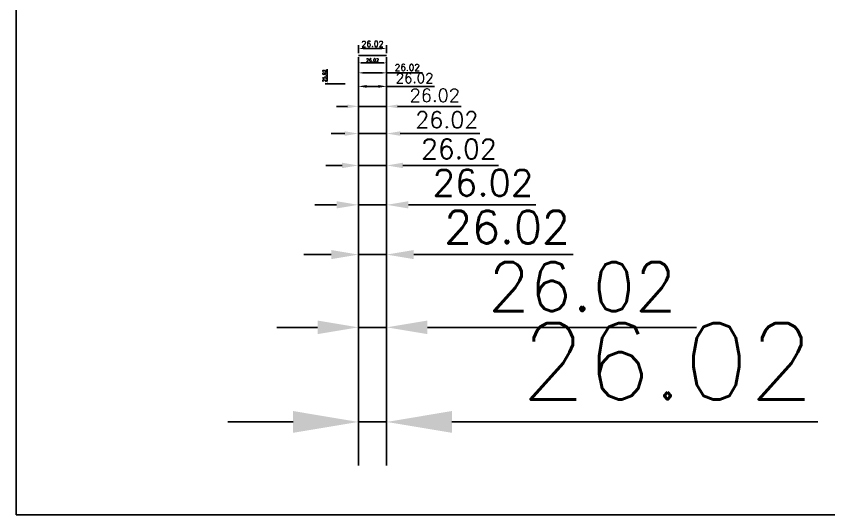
# Model space of a CAD drawing. Header units: millimetres. Extents: x 100 to 1520, y 4867 to 5871.
# Drawn here: x 100 to 847, y 4867 to 5325 of the extents above; entities that cross this region are included whole.
import ezdxf

# ---------------------------------------------------------------- set-up
doc = ezdxf.new("R2010")
doc.units = ezdxf.units.MM
doc.styles.get("Standard").update_dxf_attribs({"font": 'romans.shx', "bigfont": 'whgtxt.shx'})
doc.dimstyles.new('ISO-25-1_1', dxfattribs={"dimtxt": 3, "dimasz": 2.5, "dimexe": 2, "dimexo": 1.5, "dimgap": 1, "dimtad": 3, "dimdsep": 46, "dimtxsty": 'Standard', "dimcen": 0, "dimclrd": 3, "dimclre": 3, "dimclrt": 256, "dimazin": 2, "dimtfac": 0.8, "dimtmove": 0, "dimatfit": 3, "dimfxl": 2, "dimtvp": 1, "dimtolj": 1, "dimarcsym": 0})
doc.dimstyles.new('ISO-25-1_10', dxfattribs={"dimscale": 10, "dimtxt": 3, "dimasz": 2.5, "dimexe": 2, "dimexo": 1.5, "dimgap": 1, "dimtad": 3, "dimdsep": 46, "dimtxsty": 'Standard', "dimcen": 0, "dimclrd": 3, "dimclre": 3, "dimclrt": 256, "dimazin": 2, "dimtfac": 0.8, "dimtmove": 0, "dimatfit": 3, "dimfxl": 2, "dimtvp": 1, "dimtolj": 1, "dimarcsym": 0})
doc.dimstyles.new('ISO-25-1_15', dxfattribs={"dimscale": 15, "dimtxt": 3, "dimasz": 2.5, "dimexe": 2, "dimexo": 1.5, "dimgap": 1, "dimtad": 3, "dimdsep": 46, "dimtxsty": 'Standard', "dimcen": 0, "dimclrd": 3, "dimclre": 3, "dimclrt": 256, "dimazin": 2, "dimtfac": 0.8, "dimtmove": 0, "dimatfit": 3, "dimfxl": 2, "dimtvp": 1, "dimtolj": 1, "dimarcsym": 0})
doc.dimstyles.new('ISO-25-1_1_5', dxfattribs={"dimscale": 1.5, "dimtxt": 3.5, "dimasz": 3, "dimexe": 2, "dimexo": 1.5, "dimgap": 1, "dimtad": 3, "dimzin": 9, "dimdsep": 46, "dimtxsty": 'Standard', "dimcen": 0, "dimclrd": 3, "dimclre": 3, "dimclrt": 256, "dimazin": 2, "dimtm": 1e-09, "dimtfac": 0.8, "dimtmove": 0, "dimatfit": 3, "dimfxl": 2, "dimtvp": 1, "dimtolj": 1, "dimarcsym": 0})
doc.dimstyles.new('ISO-25-1_2', dxfattribs={"dimscale": 2, "dimtxt": 3, "dimasz": 2.5, "dimexe": 2, "dimexo": 1.5, "dimgap": 1, "dimtad": 3, "dimdsep": 46, "dimtxsty": 'Standard', "dimcen": 0, "dimclrd": 3, "dimclre": 3, "dimclrt": 256, "dimazin": 2, "dimtm": 1e-09, "dimtfac": 0.8, "dimtmove": 0, "dimatfit": 3, "dimfxl": 2, "dimtvp": 1, "dimtolj": 1, "dimarcsym": 0})
doc.dimstyles.new('ISO-25-1_20', dxfattribs={"dimscale": 20, "dimtxt": 3.5, "dimasz": 3, "dimexe": 2, "dimexo": 1.5, "dimgap": 1, "dimtad": 3, "dimzin": 9, "dimdsep": 46, "dimtxsty": 'Standard', "dimcen": 0, "dimclrd": 3, "dimclre": 3, "dimclrt": 256, "dimazin": 2, "dimtm": 1e-09, "dimtfac": 0.8, "dimtmove": 0, "dimatfit": 3, "dimfxl": 2, "dimtvp": 1, "dimtolj": 1, "dimarcsym": 0})
doc.dimstyles.new('ISO-25-1_3', dxfattribs={"dimscale": 3, "dimtxt": 3, "dimasz": 2.5, "dimexe": 2, "dimexo": 1.5, "dimgap": 1, "dimtad": 3, "dimdsep": 46, "dimtxsty": 'Standard', "dimcen": 0, "dimclrd": 3, "dimclre": 3, "dimclrt": 256, "dimazin": 2, "dimtfac": 0.8, "dimtmove": 0, "dimatfit": 3, "dimfxl": 2, "dimtvp": 1, "dimtolj": 1, "dimarcsym": 0})
doc.dimstyles.new('ISO-25-1_4', dxfattribs={"dimscale": 4, "dimtxt": 3, "dimasz": 2.5, "dimexe": 2, "dimexo": 1.5, "dimgap": 1, "dimtad": 3, "dimdsep": 46, "dimtxsty": 'Standard', "dimcen": 0, "dimclrd": 3, "dimclre": 3, "dimclrt": 256, "dimazin": 2, "dimtfac": 0.8, "dimtmove": 0, "dimatfit": 3, "dimfxl": 2, "dimtvp": 1, "dimtolj": 1, "dimarcsym": 0})
doc.dimstyles.new('ISO-25-1_5', dxfattribs={"dimscale": 5, "dimtxt": 3, "dimasz": 2.5, "dimexe": 2, "dimexo": 1.5, "dimgap": 1, "dimtad": 3, "dimdsep": 46, "dimtxsty": 'Standard', "dimcen": 0, "dimclrd": 3, "dimclre": 3, "dimclrt": 256, "dimazin": 2, "dimtfac": 0.8, "dimtmove": 0, "dimatfit": 3, "dimfxl": 2, "dimtvp": 1, "dimtolj": 1, "dimarcsym": 0})
doc.dimstyles.new('ISO-25-1_6', dxfattribs={"dimscale": 6, "dimtxt": 3, "dimasz": 2.5, "dimexe": 2, "dimexo": 1.5, "dimgap": 1, "dimtad": 3, "dimdsep": 46, "dimtxsty": 'Standard', "dimcen": 0, "dimclrd": 3, "dimclre": 3, "dimclrt": 256, "dimazin": 2, "dimtm": 1e-09, "dimtfac": 0.8, "dimtmove": 0, "dimatfit": 3, "dimfxl": 2, "dimtvp": 1, "dimtolj": 1, "dimarcsym": 0})
doc.dimstyles.new('ISO-25-1_8', dxfattribs={"dimscale": 8, "dimtxt": 3, "dimasz": 2.5, "dimexe": 2, "dimexo": 1.5, "dimgap": 1, "dimtad": 3, "dimdsep": 46, "dimtxsty": 'Standard', "dimcen": 0, "dimclrd": 3, "dimclre": 3, "dimclrt": 256, "dimazin": 2, "dimtm": 1e-09, "dimtfac": 0.8, "dimtmove": 0, "dimatfit": 3, "dimfxl": 2, "dimtvp": 1, "dimtolj": 1, "dimarcsym": 0})

# ---------------------------------------------------------------- blocks, each defined once
blk = doc.blocks.new('*D49')
at = {"color": 3, "lineweight": -2, "transparency": 16777216}
for p, q in [((414.34, 5258.72), (414.34, 4911.84)), ((440.35, 5258.72), (440.35, 4911.84)), ((354.34, 4951.84), (294.34, 4951.84)), ((414.34, 4951.84), (440.35, 4951.84)), ((500.35, 4951.84), (837.05, 4951.84))]:
    blk.add_line(p, q, dxfattribs=at)
at = {"color": 3, "transparency": 16777216}
for points in [[(354.34, 4961.84), (354.34, 4941.84), (414.34, 4951.84)], [(500.35, 4961.84), (500.35, 4941.84), (440.35, 4951.84)]]:
    blk.add_solid(points, dxfattribs=at)
at = {"layer": 'Defpoints', "color": 0, "transparency": 16777216}
for p in [(414.34, 5288.72), (440.35, 5288.72), (440.35, 4951.84)]:
    blk.add_point(p, dxfattribs=at)
at = {"transparency": 16777216, "insert": (698.7, 5007.58), "char_height": 70, "attachment_point": 5}
blk.add_mtext('\\A1;26.02', dxfattribs=at)
blk = doc.blocks.new('*D50')
at = {"color": 3, "lineweight": -2, "transparency": 16777216}
for p, q in [((414.34, 5266.22), (414.34, 5008.8)), ((440.35, 5266.22), (440.35, 5008.8)), ((376.84, 5038.8), (339.34, 5038.8)), ((414.34, 5038.8), (440.35, 5038.8)), ((477.85, 5038.8), (725.35, 5038.8))]:
    blk.add_line(p, q, dxfattribs=at)
at = {"color": 3, "transparency": 16777216}
for points in [[(376.84, 5045.05), (376.84, 5032.55), (414.34, 5038.8)], [(477.85, 5045.05), (477.85, 5032.55), (440.35, 5038.8)]]:
    blk.add_solid(points, dxfattribs=at)
at = {"layer": 'Defpoints', "color": 0, "transparency": 16777216}
for p in [(414.34, 5288.72), (440.35, 5288.72), (440.35, 5038.8)]:
    blk.add_point(p, dxfattribs=at)
at = {"transparency": 16777216, "insert": (620.35, 5076.3), "char_height": 45, "attachment_point": 5}
blk.add_mtext('\\A1;26.02', dxfattribs=at)
blk = doc.blocks.new('*D51')
at = {"color": 3, "linetype": 'Continuous', "lineweight": -2, "transparency": 16777216}
for p, q in [((385.66, 5265.29), (385.66, 5276.14)), ((402.29, 5262.79), (383.66, 5262.79))]:
    blk.add_line(p, q, dxfattribs=at)
at = {"color": 3, "linetype": 'Continuous', "transparency": 16777216}
blk.add_solid([(385.24, 5265.29), (386.08, 5265.29), (385.66, 5262.79)], dxfattribs=at)
at = {"layer": 'Defpoints', "color": 0, "linetype": 'Continuous', "transparency": 16777216}
for p in [(414.34, 5288.72), (385.66, 5262.79), (403.79, 5262.79)]:
    blk.add_point(p, dxfattribs=at)
at = {"linetype": 'Continuous', "transparency": 16777216, "insert": (383.13, 5270.07), "char_height": 3, "attachment_point": 5, "rotation": 90}
blk.add_mtext('\\A1;25.92', dxfattribs=at)
blk = doc.blocks.new('*D52')
at = {"color": 3, "lineweight": -2, "transparency": 16777216}
for p, q in [((414.34, 5285.72), (414.34, 5268.77)), ((440.35, 5285.72), (440.35, 5268.77)), ((419.34, 5272.77), (435.35, 5272.77)), ((440.35, 5272.77), (473.35, 5272.77))]:
    blk.add_line(p, q, dxfattribs=at)
at = {"color": 3, "transparency": 16777216}
for points in [[(419.34, 5273.6), (419.34, 5271.93), (414.34, 5272.77)], [(435.35, 5273.6), (435.35, 5271.93), (440.35, 5272.77)]]:
    blk.add_solid(points, dxfattribs=at)
at = {"layer": 'Defpoints', "color": 0, "transparency": 16777216}
for p in [(414.34, 5288.72), (440.35, 5288.72), (440.35, 5272.77)]:
    blk.add_point(p, dxfattribs=at)
at = {"transparency": 16777216, "insert": (459.35, 5277.77), "char_height": 6, "attachment_point": 5}
blk.add_mtext('\\A1;26.02', dxfattribs=at)
blk = doc.blocks.new('*D53')
at = {"color": 3, "lineweight": -2, "transparency": 16777216}
for p, q in [((414.34, 5287.22), (414.34, 5279.91)), ((440.35, 5287.22), (440.35, 5279.91)), ((416.84, 5281.91), (437.85, 5281.91))]:
    blk.add_line(p, q, dxfattribs=at)
at = {"color": 3, "transparency": 16777216}
for points in [[(416.84, 5282.33), (416.84, 5281.5), (414.34, 5281.91)], [(437.85, 5282.33), (437.85, 5281.5), (440.35, 5281.91)]]:
    blk.add_solid(points, dxfattribs=at)
at = {"layer": 'Defpoints', "color": 0, "transparency": 16777216}
for p in [(414.34, 5288.72), (440.35, 5288.72), (440.35, 5281.91)]:
    blk.add_point(p, dxfattribs=at)
at = {"transparency": 16777216, "insert": (427.35, 5284.44), "char_height": 3, "attachment_point": 5}
blk.add_mtext('\\A1;26.02', dxfattribs=at)
blk = doc.blocks.new('*D54')
at = {"color": 3, "lineweight": -2, "transparency": 16777216}
for p, q in [((414.34, 5290.97), (414.34, 5298.24)), ((418.84, 5295.24), (435.85, 5295.24)), ((440.35, 5290.97), (440.35, 5298.24))]:
    blk.add_line(p, q, dxfattribs=at)
at = {"color": 3, "transparency": 16777216}
for points in [[(418.84, 5295.99), (418.84, 5294.49), (414.34, 5295.24)], [(435.85, 5295.99), (435.85, 5294.49), (440.35, 5295.24)]]:
    blk.add_solid(points, dxfattribs=at)
at = {"layer": 'Defpoints', "color": 0, "transparency": 16777216}
for p in [(440.35, 5295.24), (414.34, 5288.72), (440.35, 5288.72)]:
    blk.add_point(p, dxfattribs=at)
at = {"transparency": 16777216, "insert": (427.35, 5299.42), "char_height": 5.25, "attachment_point": 5}
blk.add_mtext('\\A1;26.02', dxfattribs=at)
blk = doc.blocks.new('*D55')
at = {"color": 3, "lineweight": -2, "transparency": 16777216}
for p, q in [((414.34, 5273.72), (414.34, 5085.69)), ((440.35, 5273.72), (440.35, 5085.69)), ((389.34, 5105.69), (364.34, 5105.69)), ((414.34, 5105.69), (440.35, 5105.69)), ((465.35, 5105.69), (611.79, 5105.69))]:
    blk.add_line(p, q, dxfattribs=at)
at = {"color": 3, "transparency": 16777216}
for points in [[(389.34, 5109.86), (389.34, 5101.53), (414.34, 5105.69)], [(465.35, 5109.86), (465.35, 5101.53), (440.35, 5105.69)]]:
    blk.add_solid(points, dxfattribs=at)
at = {"layer": 'Defpoints', "color": 0, "transparency": 16777216}
for p in [(414.34, 5288.72), (440.35, 5288.72), (440.35, 5105.69)]:
    blk.add_point(p, dxfattribs=at)
at = {"transparency": 16777216, "insert": (551.07, 5131.01), "char_height": 30, "attachment_point": 5}
blk.add_mtext('\\A1;26.02', dxfattribs=at)
blk = doc.blocks.new('*D56')
at = {"color": 3, "lineweight": -2, "transparency": 16777216}
for p, q in [((414.34, 5281.22), (414.34, 5206.97)), ((440.35, 5281.22), (440.35, 5206.97)), ((401.84, 5216.97), (389.34, 5216.97)), ((414.34, 5216.97), (440.35, 5216.97)), ((452.85, 5216.97), (526.07, 5216.97))]:
    blk.add_line(p, q, dxfattribs=at)
at = {"color": 3, "transparency": 16777216}
for points in [[(401.84, 5219.05), (401.84, 5214.88), (414.34, 5216.97)], [(452.85, 5219.05), (452.85, 5214.88), (440.35, 5216.97)]]:
    blk.add_solid(points, dxfattribs=at)
at = {"layer": 'Defpoints', "color": 0, "transparency": 16777216}
for p in [(414.34, 5288.72), (440.35, 5288.72), (440.35, 5216.97)]:
    blk.add_point(p, dxfattribs=at)
at = {"transparency": 16777216, "insert": (495.71, 5229.62), "char_height": 15, "attachment_point": 5}
blk.add_mtext('\\A1;26.02', dxfattribs=at)
blk = doc.blocks.new('*D57')
at = {"color": 3, "lineweight": -2, "transparency": 16777216}
for p, q in [((414.34, 5276.72), (414.34, 5135.45)), ((440.35, 5276.72), (440.35, 5135.45)), ((394.34, 5151.45), (374.34, 5151.45)), ((414.34, 5151.45), (440.35, 5151.45)), ((460.35, 5151.45), (577.51, 5151.45))]:
    blk.add_line(p, q, dxfattribs=at)
at = {"color": 3, "transparency": 16777216}
for points in [[(394.34, 5154.78), (394.34, 5148.12), (414.34, 5151.45)], [(460.35, 5154.78), (460.35, 5148.12), (440.35, 5151.45)]]:
    blk.add_solid(points, dxfattribs=at)
at = {"layer": 'Defpoints', "color": 0, "transparency": 16777216}
for p in [(414.34, 5288.72), (440.35, 5288.72), (440.35, 5151.45)]:
    blk.add_point(p, dxfattribs=at)
at = {"transparency": 16777216, "insert": (528.93, 5171.7), "char_height": 24, "attachment_point": 5}
blk.add_mtext('\\A1;26.02', dxfattribs=at)
blk = doc.blocks.new('*D58')
at = {"color": 3, "lineweight": -2, "transparency": 16777216}
for p, q in [((414.34, 5279.72), (414.34, 5175.66)), ((440.35, 5279.72), (440.35, 5175.66)), ((399.34, 5187.66), (384.34, 5187.66)), ((414.34, 5187.66), (440.35, 5187.66)), ((455.35, 5187.66), (543.22, 5187.66))]:
    blk.add_line(p, q, dxfattribs=at)
at = {"color": 3, "transparency": 16777216}
for points in [[(399.34, 5190.16), (399.34, 5185.16), (414.34, 5187.66)], [(455.35, 5190.16), (455.35, 5185.16), (440.35, 5187.66)]]:
    blk.add_solid(points, dxfattribs=at)
at = {"layer": 'Defpoints', "color": 0, "transparency": 16777216}
for p in [(414.34, 5288.72), (440.35, 5288.72), (440.35, 5187.66)]:
    blk.add_point(p, dxfattribs=at)
at = {"transparency": 16777216, "insert": (506.79, 5202.85), "char_height": 18, "attachment_point": 5}
blk.add_mtext('\\A1;26.02', dxfattribs=at)
blk = doc.blocks.new('*D59')
at = {"color": 3, "lineweight": -2, "transparency": 16777216}
for p, q in [((414.34, 5284.22), (414.34, 5254.31)), ((440.35, 5284.22), (440.35, 5254.31)), ((421.84, 5260.31), (432.85, 5260.31)), ((440.35, 5260.31), (484.29, 5260.31))]:
    blk.add_line(p, q, dxfattribs=at)
at = {"color": 3, "transparency": 16777216}
for points in [[(421.84, 5261.56), (421.84, 5259.06), (414.34, 5260.31)], [(432.85, 5261.56), (432.85, 5259.06), (440.35, 5260.31)]]:
    blk.add_solid(points, dxfattribs=at)
at = {"layer": 'Defpoints', "color": 0, "transparency": 16777216}
for p in [(414.34, 5288.72), (440.35, 5288.72), (440.35, 5260.31)]:
    blk.add_point(p, dxfattribs=at)
at = {"transparency": 16777216, "insert": (466.07, 5267.9), "char_height": 9, "attachment_point": 5}
blk.add_mtext('\\A1;26.02', dxfattribs=at)
blk = doc.blocks.new('*D60')
at = {"color": 3, "lineweight": -2, "transparency": 16777216}
for p, q in [((414.34, 5282.72), (414.34, 5233.97)), ((440.35, 5282.72), (440.35, 5233.97)), ((404.34, 5241.97), (394.34, 5241.97)), ((414.34, 5241.97), (440.35, 5241.97)), ((450.35, 5241.97), (508.93, 5241.97))]:
    blk.add_line(p, q, dxfattribs=at)
at = {"color": 3, "transparency": 16777216}
for points in [[(404.34, 5243.63), (404.34, 5240.3), (414.34, 5241.97)], [(450.35, 5243.63), (450.35, 5240.3), (440.35, 5241.97)]]:
    blk.add_solid(points, dxfattribs=at)
at = {"layer": 'Defpoints', "color": 0, "transparency": 16777216}
for p in [(414.34, 5288.72), (440.35, 5288.72), (440.35, 5241.97)]:
    blk.add_point(p, dxfattribs=at)
at = {"transparency": 16777216, "insert": (484.64, 5252.09), "char_height": 12, "attachment_point": 5}
blk.add_mtext('\\A1;26.02', dxfattribs=at)

msp = doc.modelspace()

# ---------------------------------------------------------------- linework, layer by layer
msp.add_line((414.338, 5288.717), (440.354, 5288.717))
msp.add_lwpolyline([(99.662, 5745.872), (1520.339, 5745.872), (1520.339, 4866.504), (99.662, 4866.504)], close=True)

# ---------------------------------------------------------------- dimensions: what is measured, and where the dimension line sits
for base, dimstyle, picture, middle in [((440.354, 5295.238), 'ISO-25-1_1_5', '*D54', (427.346, 5299.419)), ((440.354, 4951.843), 'ISO-25-1_20', '*D49', (698.699, 5007.583)), ((440.354, 5038.801), 'ISO-25-1_15', '*D50', (620.354, 5076.301)), ((440.354, 5105.693), 'ISO-25-1_10', '*D55', (551.073, 5131.01)), ((440.354, 5151.451), 'ISO-25-1_8', '*D57', (528.929, 5171.705)), ((440.354, 5187.657), 'ISO-25-1_6', '*D58', (506.785, 5202.847)), ((440.354, 5216.966), 'ISO-25-1_5', '*D56', (495.713, 5229.625)), ((440.354, 5241.965), 'ISO-25-1_4', '*D60', (484.641, 5252.092)), ((440.354, 5272.766), 'ISO-25-1_2', '*D52', (459.354, 5277.766)), ((440.354, 5281.913), 'ISO-25-1_1', '*D53', (427.346, 5284.445)), ((440.354, 5260.307), 'ISO-25-1_3', '*D59', (466.069, 5267.903))]:
    dim = msp.add_linear_dim(base=base, p1=(414.338, 5288.717), p2=(440.354, 5288.717), dimstyle=dimstyle)
    dim.commit()
    dim.dimension.update_dxf_attribs({"geometry": picture, "text_midpoint": middle})
at = {"linetype": 'Continuous'}
dim = msp.add_linear_dim(base=(385.662, 5262.795), p1=(414.338, 5288.717), p2=(403.789, 5262.795), angle=270, dimstyle='ISO-25-1_1', override={"dimjust": 2, "dimse1": 1, "dimsd1": 1, "dimtmove": 0, "dimatfit": 3, "dimtolj": 1}, dxfattribs=at)
dim.commit()
dim.dimension.update_dxf_attribs({"geometry": '*D51', "text_midpoint": (385.662, 5270.068), "dimtype": 160})

doc.saveas('drawing.dxf')
